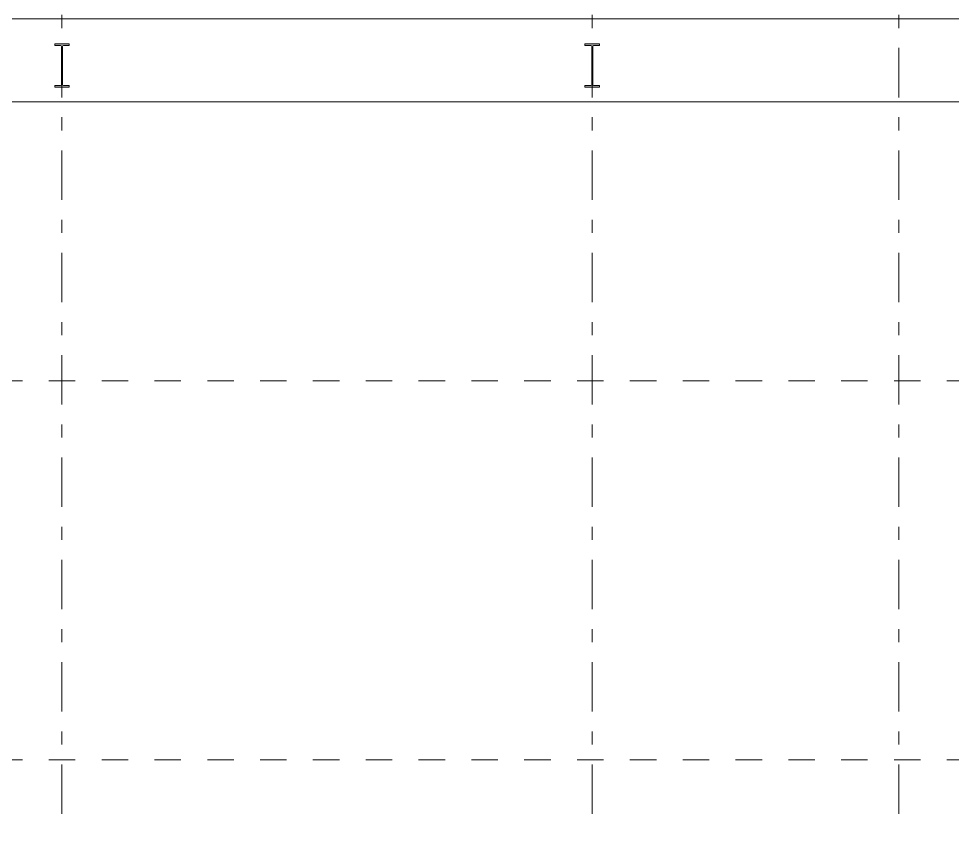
# Model space of a CAD drawing. Header units: millimetres. Extents: x -46169 to 228156, y -86316 to 18123.
# Drawn here: x 165745 to 175721, y -77729 to -69142 of the extents above; entities that cross this region are included whole.
import ezdxf
from ezdxf.enums import TextEntityAlignment as Align

# ---------------------------------------------------------------- set-up
doc = ezdxf.new("R2010")
doc.units = ezdxf.units.MM
doc.header["$MEASUREMENT"] = 0
for name, pattern in [('Dashed', [2822.222233, 1411.111116, -1411.111116]), ('Double Dashed', [1093.611073, 529.166651, -211.666656, 141.111112, -211.666656]), ('Wipeout_Contour', [1000, 0, -1000])]:
    doc.linetypes.add(name, pattern=pattern)
doc.layers.add('0_Pen_No__105', color=7, linetype='Continuous', lineweight=15, true_color=0xa6a6a6)
doc.layers.add('New_A-15-MG_Structural_Grid_Phase_2_Pen_No__222', color=7, linetype='Continuous', lineweight=13, true_color=0x65af33)
for name, color, linetype in [('A-25-M_Wall_Int', 7, 'Continuous'), ('New_A-15-MG_Structural_Grid_Phase_2', 7, 'Continuous'), ('New_A-25-M_Wall_Int', 7, 'Continuous'), ('S-280-M_STRUCT_FRAME.IFC Import', 7, 'Continuous')]:
    doc.layers.add(name, color=color, linetype=linetype)
for name, color, linetype, lineweight in [('A-25-M_Wall_Int_Pen_No__87', 8, 'Continuous', 20), ('New_A-25-M_Wall_Int_Pen_No__87', 8, 'Continuous', 20), ('S-280-M_STRUCT_FRAME.IFC Import_Pen_No__1', 7, 'Continuous', 13), ('S-280-M_STRUCT_FRAME.IFC Import_Pen_No__160', 5, 'Continuous', 200), ('S-280-M_STRUCT_FRAME.IFC Import_Pen_No__90', 8, 'Continuous', 20)]:
    doc.layers.add(name, color=color, linetype=linetype, lineweight=lineweight)
doc.styles.add('GENERATED_STYLE_1', font='')
doc.styles.get('GENERATED_STYLE_1').set_extended_font_data('Swis721 BT')

# ---------------------------------------------------------------- blocks, each defined once
blk = doc.blocks.new('Section Elem_166_1', base_point=(104446.8, -81111))
at = {"color": 254, "linetype": 'Wipeout_Contour', "lineweight": 0, "ltscale": 741750.815252}
blk.add_wipeout([(162451.5, -78653), (177172.4, -78653), (177172.4, -70031), (162451.5, -70031)], dxfattribs=at).dxf.layer = 'New_A-25-M_Wall_Int'
at = {"layer": 'New_A-25-M_Wall_Int_Pen_No__87', "linetype": 'Continuous'}
blk.add_line((162451.5, -70031), (177172.3, -70031), dxfattribs=at)
blk = doc.blocks.new('Section Elem_173_1', base_point=(104446.8, -81111))
at = {"layer": 'A-25-M_Wall_Int_Pen_No__87', "linetype": 'Continuous'}
blk.add_line((177172.3, -69142.9), (162451.5, -69142.9), dxfattribs=at)
blk = doc.blocks.new('Section Elem_424_1', base_point=(104446.8, -81111))
at = {"layer": 'S-280-M_STRUCT_FRAME.IFC Import_Pen_No__160', "linetype": 'Continuous', "lineweight": 0, "true_color": 0x00007f}
blk.add_hatch(color=176, dxfattribs=at).paths.add_polyline_path([(171796.2, -69873), (171950.6, -69873), (171950.6, -69856), (171888.4, -69856), (171881.1, -69853), (171878.2, -69845.8), (171878.2, -69438.2), (171881.1, -69430.9), (171888.4, -69428), (171950.6, -69428), (171950.6, -69411), (171796.2, -69411), (171796.2, -69428), (171858.4, -69428), (171865.6, -69430.9), (171868.6, -69438.2), (171868.6, -69845.8), (171865.6, -69853), (171858.4, -69856), (171796.2, -69856)])
at = {"layer": 'S-280-M_STRUCT_FRAME.IFC Import_Pen_No__1', "linetype": 'Continuous'}
for p, q in [((171796.2, -69411), (171796.2, -69428)), ((171950.6, -69411), (171796.2, -69411)), ((171950.6, -69411), (171950.6, -69428)), ((171796.2, -69856), (171796.2, -69873)), ((171950.6, -69873), (171796.2, -69873)), ((171950.6, -69856), (171950.6, -69873))]:
    blk.add_line(p, q, dxfattribs=at)
at = {"layer": 'S-280-M_STRUCT_FRAME.IFC Import_Pen_No__1', "linetype": 'Continuous', "flags": 128}
for points in [[(171865.6, -69430.9), (171858.4, -69428), (171796.2, -69428)], [(171865.6, -69430.9), (171868.6, -69438.2), (171868.6, -69845.8), (171865.6, -69853)], [(171881.1, -69430.9), (171878.2, -69438.2), (171878.2, -69845.8), (171881.1, -69853)], [(171950.6, -69428), (171888.4, -69428), (171881.1, -69430.9)], [(171865.6, -69853), (171858.4, -69856), (171796.2, -69856)], [(171881.1, -69853), (171888.4, -69856), (171950.6, -69856)]]:
    blk.add_lwpolyline(points, dxfattribs=at)
at = {"layer": 'S-280-M_STRUCT_FRAME.IFC Import_Pen_No__90', "linetype": 'Continuous'}
for p, q in [((171858.4, -69428), (171858.4, -69428)), ((171858.4, -69856), (171858.4, -69856))]:
    blk.add_line(p, q, dxfattribs=at)
blk = doc.blocks.new('Section Elem_425_1', base_point=(104446.8, -81111))
at = {"layer": 'S-280-M_STRUCT_FRAME.IFC Import_Pen_No__160', "linetype": 'Continuous', "lineweight": 0, "true_color": 0x00007f}
blk.add_hatch(color=176, dxfattribs=at).paths.add_polyline_path([(166130.2, -69873), (166284.6, -69873), (166284.6, -69856), (166222.4, -69856), (166215.2, -69853), (166212.2, -69845.8), (166212.2, -69438.2), (166215.2, -69430.9), (166222.4, -69428), (166284.6, -69428), (166284.6, -69411), (166130.2, -69411), (166130.2, -69428), (166192.4, -69428), (166199.6, -69430.9), (166202.6, -69438.2), (166202.6, -69845.8), (166199.6, -69853), (166192.4, -69856), (166130.2, -69856)])
at = {"layer": 'S-280-M_STRUCT_FRAME.IFC Import_Pen_No__1', "linetype": 'Continuous'}
for p, q in [((166130.2, -69411), (166130.2, -69428)), ((166284.6, -69411), (166130.2, -69411)), ((166284.6, -69411), (166284.6, -69428)), ((166130.2, -69856), (166130.2, -69873)), ((166284.6, -69873), (166130.2, -69873)), ((166284.6, -69856), (166284.6, -69873))]:
    blk.add_line(p, q, dxfattribs=at)
at = {"layer": 'S-280-M_STRUCT_FRAME.IFC Import_Pen_No__1', "linetype": 'Continuous', "flags": 128}
for points in [[(166199.6, -69430.9), (166192.4, -69428), (166130.2, -69428)], [(166199.6, -69430.9), (166202.6, -69438.2), (166202.6, -69845.8), (166199.6, -69853)], [(166215.2, -69430.9), (166212.2, -69438.2), (166212.2, -69845.8), (166215.2, -69853)], [(166284.6, -69428), (166222.4, -69428), (166215.2, -69430.9)], [(166199.6, -69853), (166192.4, -69856), (166130.2, -69856)], [(166215.2, -69853), (166222.4, -69856), (166284.6, -69856)]]:
    blk.add_lwpolyline(points, dxfattribs=at)
blk = doc.blocks.new('Section Elem_441_1', base_point=(104446.8, -81111))
at = {"color": 254, "linetype": 'Wipeout_Contour', "lineweight": 0, "ltscale": 737280.613585}
blk.add_wipeout([(181149.3, -69142), (160483.1, -69142), (160483.1, -69142.8), (181149.3, -69142.8)], dxfattribs=at).dxf.layer = 'S-280-M_STRUCT_FRAME.IFC Import'
at = {"color": 254, "linetype": 'Wipeout_Contour', "lineweight": 0, "ltscale": 2797119.965488831}
blk.add_wipeout([(162036.6, -69142.8), (160483.1, -69142.8), (160483.1, -69145), (162436.5, -69145), (162436.5, -69142.9), (177292.4, -69142.9), (177292.4, -69145), (177456.2, -69145), (177456.2, -69142.9), (177576.2, -69142.9), (177576.2, -69145), (181239.4, -69145), (181239.4, -69144), (181149.3, -69144), (181149.3, -69142.8)], dxfattribs=at).dxf.layer = 'S-280-M_STRUCT_FRAME.IFC Import'
blk = doc.blocks.new('Standard grid marker[10]_1', base_point=(166207.5, -59706.3))
at = {"layer": 'New_A-15-MG_Structural_Grid_Phase_2_Pen_No__222', "linetype": 'Double Dashed'}
blk.add_line((166207.5, -60706.3), (166207.5, -84111), dxfattribs=at)
at = {"layer": 'New_A-15-MG_Structural_Grid_Phase_2_Pen_No__222', "style": 'GENERATED_STYLE_1'}
for tag, p in [('AC_MarkerText_1_0', (166207.5, -59162.9)), ('AC_MarkerText_1_1', (166207.5, -85567.6))]:
    blk.add_attdef(tag, text='', height=350, rotation=360, dxfattribs=at).set_placement(p, align=Align.MIDDLE_CENTER)
blk = doc.blocks.new('Standard grid marker[11]_1', base_point=(171873.4, -59706.3))
at = {"layer": 'New_A-15-MG_Structural_Grid_Phase_2_Pen_No__222', "linetype": 'Double Dashed'}
blk.add_line((171873.4, -60706.3), (171873.4, -84111), dxfattribs=at)
at = {"layer": 'New_A-15-MG_Structural_Grid_Phase_2_Pen_No__222', "style": 'GENERATED_STYLE_1'}
for tag, p in [('AC_MarkerText_1_0', (171873.4, -59163.7)), ('AC_MarkerText_1_1', (171873.4, -85568.3))]:
    blk.add_attdef(tag, text='', height=350, rotation=360, dxfattribs=at).set_placement(p, align=Align.MIDDLE_CENTER)
blk = doc.blocks.new('Standard grid marker[14]_1', base_point=(175148.1, -59706.3))
at = {"layer": 'New_A-15-MG_Structural_Grid_Phase_2_Pen_No__222', "linetype": 'Double Dashed'}
blk.add_line((175148.1, -60706.3), (175148.1, -84111), dxfattribs=at)
at = {"layer": 'New_A-15-MG_Structural_Grid_Phase_2_Pen_No__222', "style": 'GENERATED_STYLE_1'}
for tag, p in [('AC_MarkerText_1_0', (175148.1, -59162.9)), ('AC_MarkerText_1_1', (175148.1, -85567.6))]:
    blk.add_attdef(tag, text='', height=350, rotation=360, dxfattribs=at).set_placement(p, align=Align.MIDDLE_CENTER)
blk = doc.blocks.new('A03 Atrium Longitudinal Section_STORY_MARKER', base_point=(104446.8, -81111))
at = {"layer": '0_Pen_No__105', "linetype": 'Dashed', "ltscale": 0.2}
for p, q in [((105107.6, -73011), (184115, -73011)), ((105107.6, -77061), (184115, -77061))]:
    blk.add_line(p, q, dxfattribs=at)

msp = doc.modelspace()

# ---------------------------------------------------------------- block references
at = {"layer": 'New_A-25-M_Wall_Int'}
msp.add_blockref('Section Elem_166_1', (104446.8, -81111), dxfattribs=at)

# ---------------------------------------------------------------- next in the draw order: block references
at = {"layer": 'A-25-M_Wall_Int'}
msp.add_blockref('Section Elem_173_1', (104446.8, -81111), dxfattribs=at)

# ---------------------------------------------------------------- next in the draw order: block references
at = {"layer": 'S-280-M_STRUCT_FRAME.IFC Import'}
for name in ['Section Elem_425_1', 'Section Elem_424_1']:
    msp.add_blockref(name, (104446.8, -81111), dxfattribs=at)

# ---------------------------------------------------------------- next in the draw order: block references
msp.add_blockref('Section Elem_441_1', (104446.8, -81111), dxfattribs=at)

# ---------------------------------------------------------------- next in the draw order: block references
at = {"layer": 'New_A-15-MG_Structural_Grid_Phase_2', "color": 8, "linetype": 'Continuous', "lineweight": 15}
for name, p in [('Standard grid marker[10]_1', (166207.5, -59706.3)), ('Standard grid marker[11]_1', (171873.4, -59706.3)), ('Standard grid marker[14]_1', (175148.1, -59706.3))]:
    msp.add_blockref(name, p, dxfattribs=at)

# ---------------------------------------------------------------- next in the draw order: block references
at = {"linetype": 'Continuous', "lineweight": 0}
msp.add_blockref('A03 Atrium Longitudinal Section_STORY_MARKER', (104446.8, -81111), dxfattribs=at)

doc.saveas('drawing.dxf')
